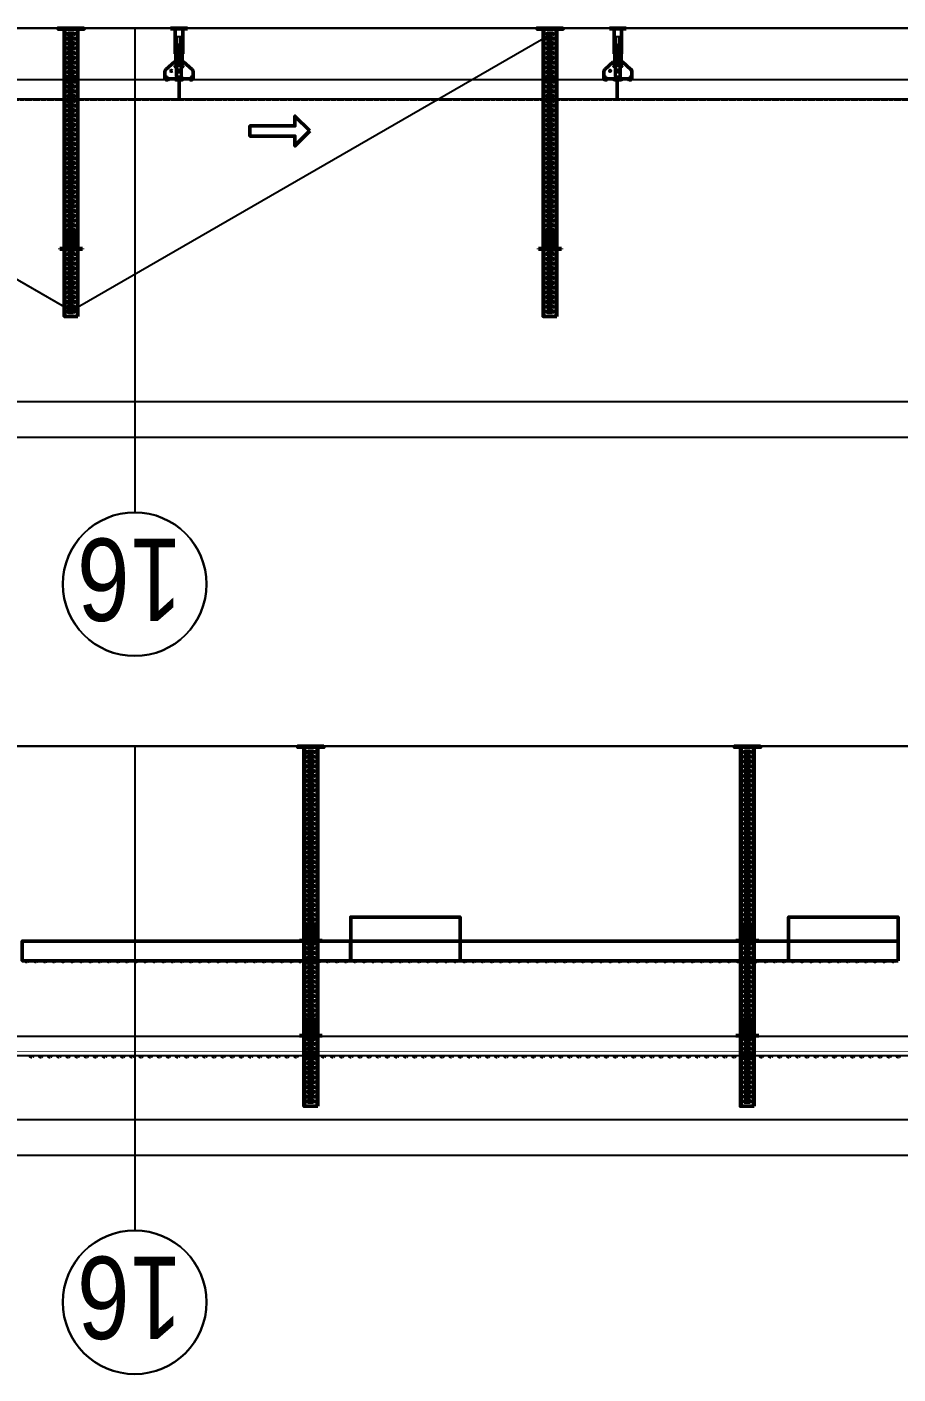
# Model space of a CAD drawing. Header units: millimetres. Extents: x 0 to 461941, y -159644 to 4828.
# Drawn here: x 164179 to 171455, y -159644 to -148388 of the extents above; entities that cross this region are included whole.
import ezdxf

# ---------------------------------------------------------------- set-up
doc = ezdxf.new("R2010")
doc.units = ezdxf.units.MM
for name, pattern in [('Xref Conv Decant Empty Tote$0$AM_ISO02W050', [7.5, 6, -1.5]), ('Xref Conv Decant In$0$AM_ISO02W050', [7.5, 6, -1.5]), ('Xref Conv Decant In$0$AM_ISO08W050', [18, 12, -1.5, 3, -1.5]), ('Xref Conv Decant In$0$AM_ISO08W050x2', [9, 6, -0.75, 1.5, -0.75]), ('Xref Conv Decant In$0$MultiDeck$0$Conveyor - Ground 940 aisles$0$HIDDEN', [9.525, 6.35, -3.175]), ('Xref Conv Decant Product Tote$0$_SBA Dash Dot - Loose', [6, 4, -1, 0, -1]), ('Xref Conv Decant Product Tote$0$AM_ISO02W050', [7.5, 6, -1.5]), ('Xref Conv Decant Product Tote$0$CENTER', [7, 4, -1, 1, -1]), ('Xref Conv Decant Product Tote$0$HIDDEN', [0.375, 0.25, -0.125]), ('Xref Conv Decant Product Tote$0$MultiDeck$0$Conveyor - Ground 940 aisles$0$HIDDEN', [9.525, 6.35, -3.175]), ('Xref Conv Decant Product Tote$0$P02582 Conveyor Elevations$0$HIDDEN', [9.525, 6.35, -3.175])]:
    doc.linetypes.add(name, pattern=pattern)
for name, color, linetype in [('AM_BOR', 4, 'Continuous'), ('Xref Conv Decant Empty Tote$0$B', 4, 'Continuous'), ('Xref Conv Decant Empty Tote$0$Conv - Empty Tote', 35, 'Continuous'), ('Xref Conv Decant Empty Tote$0$Conveyor Detail', 150, 'Continuous'), ('Xref Conv Decant Empty Tote$0$Mezz', 1, 'Continuous'), ('Xref Conv Decant In$0$MultiDeck$0$Conveyor - Ground 940 aisles$0$D', 7, 'Continuous'), ('Xref Conv Decant In$0$MultiDeck$0$Conveyor - Ground 940 aisles$0$H', 7, 'Xref Conv Decant In$0$MultiDeck$0$Conveyor - Ground 940 aisles$0$HIDDEN'), ('Xref Conv Decant In$0$P_Number1', 4, 'Continuous'), ('Xref Conv Decant Product Tote$0$B', 4, 'Continuous'), ('Xref Conv Decant Product Tote$0$MultiDeck$0$Conveyor - Ground 940 aisles$0$D', 7, 'Continuous'), ('Xref Conv Decant Product Tote$0$MultiDeck$0$Conveyor - Ground 940 aisles$0$H', 7, 'Xref Conv Decant Product Tote$0$MultiDeck$0$Conveyor - Ground 940 aisles$0$HIDDEN'), ('Xref Conv Decant Product Tote$0$P02582 Conveyor Elevations$0$Conv', 131, 'Continuous'), ('Xref Conv Decant Product Tote$0$S-GRID', 8, 'Continuous')]:
    doc.layers.add(name, color=color, linetype=linetype)
for name, color, linetype, lineweight in [('Xref Conv Decant Empty Tote$0$Hidden', 9, 'Xref Conv Decant Empty Tote$0$AM_ISO02W050', 25), ('Xref Conv Decant In$0$Center', 7, 'Xref Conv Decant In$0$AM_ISO08W050', 50), ('Xref Conv Decant In$0$Conv Decant In Out', 5, 'Continuous', 50), ('Xref Conv Decant In$0$Hidden', 9, 'Xref Conv Decant In$0$AM_ISO02W050', 25), ('Xref Conv Decant Product Tote$0$Conv- Product decant', 3, 'Continuous', 50), ('Xref Conv Decant Product Tote$0$Hidden', 9, 'Xref Conv Decant Product Tote$0$AM_ISO02W050', 25), ('Xref Conv Decant Product Tote$0$S-GRID-IDEN', 1, 'Continuous', 25)]:
    doc.layers.add(name, color=color, linetype=linetype, lineweight=lineweight)
doc.styles.add('Xref Conv Decant Product Tote$0$Arial Narrow_1', font='ARIALN.TTF', dxfattribs={"height": 688.297872})

# ---------------------------------------------------------------- blocks, each defined once
blk = doc.blocks.new('*U159')
blk.add_lwpolyline([(0, 0), (42976.8, 0), (42976.8, -163.5), (0, -163.5)], close=True)
at = {"layer": 'Xref Conv Decant Empty Tote$0$Conveyor Detail', "const_width": 5}
blk.add_lwpolyline([(0, -37), (42976.8, -37)], dxfattribs=at)
at = {"layer": 'Xref Conv Decant Empty Tote$0$Hidden', "ltscale": 5}
for centre in [(17030.7, -12), (17106.9, -12), (17183.1, -12), (17259.3, -12), (17335.5, -12), (17411.7, -12), (17487.9, -12), (17564.1, -12), (17640.3, -12), (17716.5, -12), (17792.7, -12), (17868.9, -12), (17945.1, -12), (18021.3, -12), (18097.5, -12), (18173.7, -12), (18249.9, -12), (18326.1, -12), (18402.3, -12), (18478.5, -12), (18554.7, -12), (18630.9, -12), (18707.1, -12), (18783.3, -12), (18859.5, -12), (18935.7, -12), (19011.9, -12), (19088.1, -12), (19164.3, -12), (19240.5, -12), (19316.7, -12), (19392.9, -12), (19469.1, -12), (19545.3, -12), (19621.5, -12), (19697.7, -12), (19773.9, -12), (19850.1, -12), (19926.3, -12), (20002.5, -12), (20078.7, -12), (20154.9, -12), (20231.1, -12), (20307.3, -12), (20383.5, -12), (20459.7, -12), (20535.9, -12), (20612.1, -12), (20688.3, -12), (20764.5, -12), (20840.7, -12), (20916.9, -12), (20993.1, -12), (21069.3, -12), (21145.5, -12), (21221.7, -12), (21297.9, -12), (21374.1, -12), (21450.3, -12), (21526.5, -12), (21602.7, -12), (21678.9, -12), (21755.1, -12), (21831.3, -12), (21907.5, -12), (21983.7, -12), (22059.9, -12), (22136.1, -12), (22212.3, -12), (22288.5, -12), (22364.7, -12), (22440.9, -12), (22517.1, -12), (22593.3, -12), (22669.5, -12), (22745.7, -12), (22821.9, -12), (22898.1, -12), (22974.3, -12), (23050.5, -12), (23126.7, -12), (23202.9, -12), (23279.1, -12), (23355.3, -12), (23431.5, -12), (23507.7, -12), (23583.9, -12), (23660.1, -12), (23736.3, -12), (23812.5, -12), (23888.7, -12), (23964.9, -12), (24041.1, -12), (24117.3, -12), (24193.5, -12), (24269.7, -12)]:
    blk.add_arc(centre, 25, 28.6854, 151.3146, dxfattribs=at)
blk = doc.blocks.new('Xref Conv Decant Empty Tote')
at = {"layer": 'Xref Conv Decant Empty Tote$0$B'}
for p, q in [((242904, -148398), (134789, -148398)), ((242904, -154398), (134789, -154398))]:
    blk.add_line(p, q, dxfattribs=at)
at = {"layer": 'Xref Conv Decant Empty Tote$0$Conv - Empty Tote'}
for p, q in [((166541, -156821), (166541, -156985)), ((170199, -156821), (170199, -156985))]:
    blk.add_line(p, q, dxfattribs=at)
at = {"layer": 'Xref Conv Decant Empty Tote$0$Mezz'}
for points in [[(144254, -151518), (239475, -151518), (239475, -151818), (144254, -151818)], [(144254, -157518), (239475, -157518), (239475, -157818), (144254, -157818)]]:
    blk.add_lwpolyline(points, close=True, dxfattribs=at)
at = {"layer": 'Xref Conv Decant Empty Tote$0$Conv - Empty Tote', "rotation": 180}
blk.add_blockref('*U159', (188487, -156985), dxfattribs=at)
blk = doc.blocks.new('*U225')
at = {"color": 0, "linetype": 'Continuous'}
blk.add_lwpolyline([(0, 0), (125, 125), (125, 42.5), (500, 42.5), (500, -42.5), (125, -42.5), (125, -125)], close=True, dxfattribs=at)
blk = doc.blocks.new('*U303')
at = {"layer": 'Xref Conv Decant Product Tote$0$Hidden', "linetype": 'Xref Conv Decant Product Tote$0$P02582 Conveyor Elevations$0$HIDDEN'}
blk.add_line((27500, 8), (0, 8), dxfattribs=at)
at = {"layer": 'Xref Conv Decant Product Tote$0$P02582 Conveyor Elevations$0$Conv', "color": 0}
blk.add_lwpolyline([(27500, -164), (0, -164), (0, 0), (27500, 0)], close=True, dxfattribs=at)
blk = doc.blocks.new('Xref Conv Decant Product Tote$0$Grid - Grid Head-235101')
at = {"layer": 'Xref Conv Decant Product Tote$0$S-GRID-IDEN'}
blk.add_circle((0, 600), 600, dxfattribs=at)
for start, end in [(0, 180), (180, 0)]:
    blk.add_arc((0, 600), 600, start, end, dxfattribs=at)
blk = doc.blocks.new('*U362')
at = {"linetype": 'Continuous'}
for p, q in [((0, 0), (0, -59)), ((0, 0), (235, 0)), ((235, 0), (235, -59)), ((79, -141), (8, -78)), ((156, -141), (227, -78)), ((79, -141), (156, -141)), ((87, -208), (149, -208)), ((87, -208), (87, -418)), ((91, -136), (91, -287)), ((103, -136), (103, -353)), ((131, -136), (131, -287)), ((143, -136), (143, -287)), ((149, -208), (149, -418)), ((188, -418), (48, -418)), ((48, -418), (48, -423)), ((188, -423), (48, -423)), ((188, -418), (188, -423))]:
    blk.add_line(p, q, dxfattribs=at)
for p, q in [((7, 7), (7, 2)), ((7, 2), (25, 2)), ((9, 9), (12, 9)), ((12, 9), (12, 2)), ((12, 9), (21, 9)), ((21, 9), (21, 2)), ((21, 9), (23, 9)), ((25, 7), (25, 2)), ((88, 7), (88, 2)), ((88, 2), (106, 2)), ((90, 9), (93, 9)), ((93, 9), (93, 2)), ((93, 9), (102, 9)), ((102, 9), (102, 2)), ((102, 9), (104, 9)), ((106, 7), (106, 2)), ((129, 7), (129, 2)), ((129, 2), (147, 2)), ((131, 9), (133, 9)), ((133, 9), (133, 2)), ((133, 9), (142, 9)), ((142, 9), (142, 2)), ((142, 9), (145, 9)), ((147, 7), (147, 2)), ((210, 7), (210, 2)), ((210, 2), (228, 2)), ((212, 9), (214, 9)), ((214, 9), (214, 2)), ((214, 9), (223, 9)), ((223, 9), (223, 2)), ((223, 9), (226, 9)), ((228, 7), (228, 2)), ((117, -109), (111, -113)), ((124, -113), (117, -109)), ((111, -113), (111, -120)), ((111, -120), (117, -124)), ((117, -124), (124, -120)), ((124, -120), (124, -113))]:
    blk.add_line(p, q)
at = {"linetype": 'Xref Conv Decant Product Tote$0$CENTER'}
for p, q in [((68, -412), (68, -433)), ((168, -412), (168, -433))]:
    blk.add_line(p, q, dxfattribs=at)
for points in [[(111, -69), (117, -73), (124, -69), (124, -62), (117, -58), (111, -62)], [(110, -225), (117, -230), (126, -225), (126, -216), (117, -211), (110, -216)], [(110, -276), (117, -281), (126, -276), (126, -267), (117, -262), (110, -267)]]:
    blk.add_lwpolyline(points, close=True)
for centre, radius in [((117, -66), 8.4), ((117, -117), 8.4), ((117, -66), 6.4), ((117, -117), 6.4), ((117, -220), 8), ((117, -271), 8)]:
    blk.add_circle(centre, radius)
at = {"linetype": 'Continuous'}
blk.add_circle((182, -66), 3.6, dxfattribs=at)
for centre, radius, start, end in [((9, 6), 2.53, 23.991, 156.009), ((16, 1), 7.86, 54.0166, 125.9834), ((23, 6), 2.53, 23.991, 156.009), ((90, 6), 2.53, 23.991, 156.009), ((97, 1), 7.86, 54.0166, 125.9834), ((104, 6), 2.53, 23.991, 156.009), ((131, 6), 2.53, 23.991, 156.009), ((138, 1), 7.86, 54.0166, 125.9834), ((145, 6), 2.53, 23.991, 156.009), ((212, 6), 2.53, 23.991, 156.009), ((219, 1), 7.86, 54.0166, 125.9834), ((226, 6), 2.53, 23.991, 156.009)]:
    blk.add_arc(centre, radius, start, end)
for centre, radius, start, end in [((25, -59), 25.4, 180, 228.2691), ((89, -105), 4.4, 45, 225), ((116, -78), 43.1, 224.5473, 271.6144), ((117, -76), 36.4, 225, 270), ((117, -76), 36.4, 270, 315), ((119, -78), 43.1, 268.3856, 315.4527), ((146, -105), 4.4, 315, 135), ((210, -59), 25.4, 311.7309, 0)]:
    blk.add_arc(centre, radius, start, end, dxfattribs=at)
at = {"layer": 'Xref Conv Decant Product Tote$0$Hidden', "linetype": 'Xref Conv Decant Product Tote$0$HIDDEN'}
for p, q in [((11, -17), (11, 2)), ((12, -18), (12, 2)), ((20, -18), (20, 2)), ((21, -17), (21, 2)), ((92, -17), (92, 2)), ((93, -18), (93, 2)), ((101, -18), (101, 2)), ((102, -17), (102, 2)), ((133, -17), (133, 2)), ((134, -18), (134, 2)), ((142, -18), (142, 2)), ((143, -17), (143, 2)), ((214, -17), (214, 2)), ((215, -18), (215, 2)), ((223, -18), (223, 2)), ((224, -17), (224, 2)), ((0, -3), (235, -3)), ((12, -18), (11, -17)), ((11, -17), (21, -17)), ((12, -18), (20, -18)), ((20, -18), (21, -17)), ((92, -17), (102, -17)), ((93, -18), (92, -17)), ((91, -18), (91, -159)), ((91, -18), (143, -18)), ((93, -18), (93, -353)), ((93, -18), (101, -18)), ((101, -18), (102, -17)), ((101, -18), (101, -353)), ((103, -18), (103, -159)), ((131, -18), (131, -159)), ((133, -17), (143, -17)), ((134, -18), (133, -17)), ((133, -18), (133, -353)), ((134, -18), (142, -18)), ((142, -18), (143, -17)), ((141, -18), (141, -353)), ((143, -18), (143, -159)), ((214, -17), (224, -17)), ((215, -18), (214, -17)), ((215, -18), (223, -18)), ((223, -18), (224, -17)), ((90, -208), (90, -418)), ((91, -128), (91, -173)), ((91, -142), (91, -353)), ((93, -128), (93, -173)), ((96, -118), (138, -118)), ((96, -120), (138, -120)), ((96, -176), (98, -176)), ((98, -178), (96, -178)), ((101, -170), (101, -173)), ((101, -170), (103, -170)), ((103, -170), (103, -173)), ((103, -142), (103, -287)), ((131, -142), (131, -353)), ((131, -170), (131, -173)), ((131, -170), (133, -170)), ((133, -170), (131, -170)), ((133, -170), (133, -173)), ((133, -170), (133, -173)), ((138, -176), (136, -176)), ((136, -178), (138, -178)), ((141, -128), (141, -173)), ((143, -128), (143, -173)), ((143, -142), (143, -353)), ((146, -208), (146, -418)), ((143, -353), (91, -353))]:
    blk.add_line(p, q, dxfattribs=at)
at = {"layer": 'Xref Conv Decant Product Tote$0$Hidden', "linetype": 'Xref Conv Decant Product Tote$0$CENTER'}
for p, q in [((16, 11), (16, -9)), ((97, -9), (97, 11)), ((97, 11), (97, -9)), ((138, -9), (138, 11)), ((219, -9), (219, 11))]:
    blk.add_line(p, q, dxfattribs=at)
at = {"layer": 'Xref Conv Decant Product Tote$0$Hidden'}
for p, q in [((16, 9), (16, -11)), ((97, 9), (97, -11)), ((138, 9), (138, -11)), ((219, 9), (219, -11))]:
    blk.add_line(p, q, dxfattribs=at)
for points in [[(7, -5), (5, -3)], [(27, -3), (5, -3)], [(25, -5), (7, -5)], [(7, -10), (7, -5)], [(23, -12), (21, -12), (12, -12), (9, -12)], [(12, -12), (12, -5)], [(21, -12), (21, -5)], [(27, -3), (25, -5)], [(25, -10), (25, -5)], [(88, -5), (86, -3)], [(108, -3), (86, -3)], [(106, -5), (88, -5)], [(88, -10), (88, -5)], [(104, -12), (102, -12), (93, -12), (90, -12)], [(93, -12), (93, -5)], [(102, -12), (102, -5)], [(108, -3), (106, -5)], [(106, -10), (106, -5)], [(129, -5), (127, -3)], [(149, -3), (127, -3)], [(147, -5), (129, -5)], [(129, -10), (129, -5)], [(145, -12), (142, -12), (133, -12), (131, -12)], [(133, -12), (133, -5)], [(142, -12), (142, -5)], [(149, -3), (147, -5)], [(147, -10), (147, -5)], [(210, -5), (208, -3)], [(230, -3), (208, -3)], [(228, -5), (210, -5)], [(210, -10), (210, -5)], [(226, -12), (223, -12), (214, -12), (212, -12)], [(214, -12), (214, -5)], [(223, -12), (223, -5)], [(230, -3), (228, -5)], [(228, -10), (228, -5)]]:
    blk.add_lwpolyline(points, dxfattribs=at)
for centre, radius, start, end in [((9, -9), 2.53, 203.991, 336.009), ((16, -4), 7.86, 234.0166, 305.9834), ((23, -9), 2.53, 203.991, 336.009), ((90, -9), 2.53, 203.991, 336.009), ((97, -4), 7.86, 234.0166, 305.9834), ((104, -9), 2.53, 203.991, 336.009), ((131, -9), 2.53, 203.991, 336.009), ((138, -4), 7.86, 234.0166, 305.9834), ((145, -9), 2.53, 203.991, 336.009), ((212, -9), 2.53, 203.991, 336.009), ((219, -4), 7.86, 234.0166, 305.9834), ((226, -9), 2.53, 203.991, 336.009)]:
    blk.add_arc(centre, radius, start, end, dxfattribs=at)
at = {"layer": 'Xref Conv Decant Product Tote$0$Hidden', "linetype": 'Xref Conv Decant Product Tote$0$HIDDEN'}
for centre, radius, start, end in [((96, -123), 5, 90, 180), ((96, -173), 5, 180, 270), ((96, -173), 5, 180, 270), ((96, -123), 3, 90, 180), ((96, -173), 3, 180, 270), ((98, -173), 3, 270, 0), ((98, -173), 5, 270, 0), ((136, -173), 5, 180, 270), ((136, -173), 3, 180, 270), ((138, -123), 5, 0, 90), ((138, -123), 3, 0, 90), ((138, -173), 5, 270, 0), ((138, -173), 3, 270, 0)]:
    blk.add_arc(centre, radius, start, end, dxfattribs=at)
blk = doc.blocks.new('Xref Conv Decant Product Tote$0$SLOT (0deg)')
blk.add_lwpolyline([(-21, 6.5, 1), (-21, -6.5), (21, -6.5, 1), (21, 6.5)], format="xyb", close=True)
blk = doc.blocks.new('*U385')
for p, q in [((-95, 19), (-30, 19)), ((-95, 19), (-95, 14)), ((-95, 14), (-30, 14)), ((-28, 28), (28, 28)), ((-28, -132), (-28, 28)), ((-24, -132), (-24, 28)), ((24, -132), (24, 28)), ((28, -132), (28, 28)), ((30, 19), (95, 19)), ((95, 14), (30, 14)), ((95, 19), (95, 14)), ((-28, -132), (28, -132))]:
    blk.add_line(p, q)
for centre in [(0, -68), (0, -118)]:
    blk.add_circle(centre, 5.5)
for centre, start, end in [((-30, 10), 0, 90), ((30, 10), 90, 180)]:
    blk.add_arc(centre, 3.2, start, end)
at = {"layer": 'Xref Conv Decant Product Tote$0$MultiDeck$0$Conveyor - Ground 940 aisles$0$D', "linetype": 'Xref Conv Decant Product Tote$0$MultiDeck$0$Conveyor - Ground 940 aisles$0$HIDDEN'}
for p, q in [((-27, 10), (-27, -2)), ((-22, 10), (-22, -1)), ((22, 10), (22, -1)), ((27, 10), (27, -2))]:
    blk.add_line(p, q, dxfattribs=at)
at = {"layer": 'Xref Conv Decant Product Tote$0$MultiDeck$0$Conveyor - Ground 940 aisles$0$D'}
for p, q in [((-2, 0), (-21, 0)), ((-1, 0), (1, 0)), ((0, 2), (0, 21)), ((0, -1), (0, 1)), ((2, 0), (21, 0)), ((-4, -68), (-8, -68)), ((-2, -68), (2, -68)), ((0, -2), (0, -21)), ((0, -64), (0, -60)), ((0, -70), (0, -66)), ((0, -72), (0, -75)), ((0, -114), (0, -111)), ((4, -68), (8, -68)), ((-4, -118), (-8, -118)), ((-2, -118), (2, -118)), ((0, -120), (0, -116)), ((0, -122), (0, -126)), ((4, -118), (8, -118))]:
    blk.add_line(p, q, dxfattribs=at)
at = {"layer": 'Xref Conv Decant Product Tote$0$MultiDeck$0$Conveyor - Ground 940 aisles$0$D', "linetype": 'Xref Conv Decant Product Tote$0$MultiDeck$0$Conveyor - Ground 940 aisles$0$HIDDEN'}
blk.add_circle((0, 0), 20, dxfattribs=at)
for centre, radius, start, end in [((-30, 10), 8.2, 0, 90), ((30, 10), 8.2, 90, 180), ((0, 0), 26.8, 183.5004, 356.4996), ((0, 0), 21.8, 183.8813, 356.1187)]:
    blk.add_arc(centre, radius, start, end, dxfattribs=at)
at = {"layer": 'Xref Conv Decant Product Tote$0$MultiDeck$0$Conveyor - Ground 940 aisles$0$H'}
for p, q in [((-89, 19), (-89, 14)), ((-64, 19), (-64, 14)), ((64, 19), (64, 14)), ((89, 19), (89, 14))]:
    blk.add_line(p, q, dxfattribs=at)
blk = doc.blocks.new('*U412')
for p, q in [((-52.5, 2408), (-52.5, 8)), ((52.5, 8), (52.5, 2408))]:
    blk.add_line(p, q)
for points in [[(-57.5, 2408), (57.5, 2408), (57.5, 8), (-57.5, 8)], [(-110, 0), (110, 0), (110, 8), (-110, 8)]]:
    blk.add_lwpolyline(points, close=True)
at = {"layer": 'Xref Conv Decant Product Tote$0$Hidden'}
for p, q in [((-90, 8), (-90, 0)), ((-76, 8), (-76, 0)), ((76, 8), (76, 0)), ((90, 8), (90, 0))]:
    blk.add_line(p, q, dxfattribs=at)
for name, p in [('Xref Conv Decant Product Tote$0$SLOT (0deg)', (0, 2368)), ('Xref Conv Decant Product Tote$0$SLOT (0deg)', (0, 2328)), ('Xref Conv Decant Product Tote$0$SLOT (0deg)', (0, 2288)), ('Xref Conv Decant Product Tote$0$SLOT (0deg)', (0, 2248)), ('Xref Conv Decant Product Tote$0$SLOT (0deg)', (0, 2208)), ('Xref Conv Decant Product Tote$0$SLOT (0deg)', (0, 2168)), ('Xref Conv Decant Product Tote$0$SLOT (0deg)', (0, 2128)), ('Xref Conv Decant Product Tote$0$SLOT (0deg)', (0, 2088)), ('Xref Conv Decant Product Tote$0$SLOT (0deg)', (0, 2048)), ('Xref Conv Decant Product Tote$0$SLOT (0deg)', (0, 2008)), ('Xref Conv Decant Product Tote$0$SLOT (0deg)', (0, 1968)), ('Xref Conv Decant Product Tote$0$SLOT (0deg)', (0, 1928)), ('*U385', (0, 1828)), ('*U385', (0, 1828)), ('Xref Conv Decant Product Tote$0$SLOT (0deg)', (0, 1888)), ('Xref Conv Decant Product Tote$0$SLOT (0deg)', (0, 1848)), ('Xref Conv Decant Product Tote$0$SLOT (0deg)', (0, 1808)), ('Xref Conv Decant Product Tote$0$SLOT (0deg)', (0, 1768)), ('Xref Conv Decant Product Tote$0$SLOT (0deg)', (0, 1728)), ('Xref Conv Decant Product Tote$0$SLOT (0deg)', (0, 1688)), ('Xref Conv Decant Product Tote$0$SLOT (0deg)', (0, 1648)), ('Xref Conv Decant Product Tote$0$SLOT (0deg)', (0, 1608)), ('Xref Conv Decant Product Tote$0$SLOT (0deg)', (0, 1568)), ('Xref Conv Decant Product Tote$0$SLOT (0deg)', (0, 1528)), ('Xref Conv Decant Product Tote$0$SLOT (0deg)', (0, 1488)), ('Xref Conv Decant Product Tote$0$SLOT (0deg)', (0, 1448)), ('Xref Conv Decant Product Tote$0$SLOT (0deg)', (0, 1408)), ('Xref Conv Decant Product Tote$0$SLOT (0deg)', (0, 1368)), ('Xref Conv Decant Product Tote$0$SLOT (0deg)', (0, 1328)), ('Xref Conv Decant Product Tote$0$SLOT (0deg)', (0, 1288)), ('Xref Conv Decant Product Tote$0$SLOT (0deg)', (0, 1248)), ('Xref Conv Decant Product Tote$0$SLOT (0deg)', (0, 1208)), ('Xref Conv Decant Product Tote$0$SLOT (0deg)', (0, 1168)), ('Xref Conv Decant Product Tote$0$SLOT (0deg)', (0, 1128)), ('Xref Conv Decant Product Tote$0$SLOT (0deg)', (0, 1088)), ('Xref Conv Decant Product Tote$0$SLOT (0deg)', (0, 1048)), ('Xref Conv Decant Product Tote$0$SLOT (0deg)', (0, 1008)), ('Xref Conv Decant Product Tote$0$SLOT (0deg)', (0, 968)), ('Xref Conv Decant Product Tote$0$SLOT (0deg)', (0, 928)), ('Xref Conv Decant Product Tote$0$SLOT (0deg)', (0, 888)), ('Xref Conv Decant Product Tote$0$SLOT (0deg)', (0, 848)), ('Xref Conv Decant Product Tote$0$SLOT (0deg)', (0, 808)), ('Xref Conv Decant Product Tote$0$SLOT (0deg)', (0, 768)), ('Xref Conv Decant Product Tote$0$SLOT (0deg)', (0, 728)), ('Xref Conv Decant Product Tote$0$SLOT (0deg)', (0, 688)), ('Xref Conv Decant Product Tote$0$SLOT (0deg)', (0, 648)), ('Xref Conv Decant Product Tote$0$SLOT (0deg)', (0, 608)), ('Xref Conv Decant Product Tote$0$SLOT (0deg)', (0, 568)), ('Xref Conv Decant Product Tote$0$SLOT (0deg)', (0, 528)), ('Xref Conv Decant Product Tote$0$SLOT (0deg)', (0, 488)), ('Xref Conv Decant Product Tote$0$SLOT (0deg)', (0, 448)), ('Xref Conv Decant Product Tote$0$SLOT (0deg)', (0, 408)), ('Xref Conv Decant Product Tote$0$SLOT (0deg)', (0, 368)), ('Xref Conv Decant Product Tote$0$SLOT (0deg)', (0, 328)), ('Xref Conv Decant Product Tote$0$SLOT (0deg)', (0, 288)), ('Xref Conv Decant Product Tote$0$SLOT (0deg)', (0, 248)), ('Xref Conv Decant Product Tote$0$SLOT (0deg)', (0, 208)), ('Xref Conv Decant Product Tote$0$SLOT (0deg)', (0, 168)), ('Xref Conv Decant Product Tote$0$SLOT (0deg)', (0, 128)), ('Xref Conv Decant Product Tote$0$SLOT (0deg)', (0, 88)), ('Xref Conv Decant Product Tote$0$SLOT (0deg)', (0, 48))]:
    blk.add_blockref(name, p)
blk = doc.blocks.new('Xref Conv Decant Product Tote')
for q in [(160548, -148452), (168548, -148452)]:
    blk.add_line((164548, -150759), q)
at = {"layer": 'Xref Conv Decant Product Tote$0$B'}
for p, q in [((242904, -148398), (134789, -148398)), ((242904, -154398), (134789, -154398))]:
    blk.add_line(p, q, dxfattribs=at)
at = {"layer": 'Xref Conv Decant Product Tote$0$Conv- Product decant'}
for p, q in [((165450, -148826), (165450, -148990)), ((169108, -148826), (169108, -148990))]:
    blk.add_line(p, q, dxfattribs=at)
at = {"layer": 'Xref Conv Decant Product Tote$0$S-GRID', "linetype": 'Xref Conv Decant Product Tote$0$_SBA Dash Dot - Loose'}
for p, q in [((165079, -148398), (165079, -152444)), ((165079, -154398), (165079, -158444))]:
    blk.add_line(p, q, dxfattribs=at)
at = {"layer": 'Xref Conv Decant Product Tote$0$Conv- Product decant', "rotation": 180}
for name, p in [('*U412', (164548, -148398)), ('*U362', (165567, -148821)), ('*U412', (168548, -148398)), ('*U362', (169232, -148821)), ('*U303', (187396, -148990)), ('*U225', (166542, -149257))]:
    blk.add_blockref(name, p, dxfattribs=at)
at = {"layer": 'Xref Conv Decant Product Tote$0$S-GRID-IDEN', "rotation": 180}
for p in [(165079, -152444), (165079, -158444)]:
    blk.add_blockref('Xref Conv Decant Product Tote$0$Grid - Grid Head-235101', p, dxfattribs=at)
at = {"layer": 'Xref Conv Decant Product Tote$0$S-GRID-IDEN', "lineweight": 9, "char_height": 688.3, "width": 680.37, "attachment_point": 2, "rotation": 180, "line_spacing_factor": 0.968573, "style": 'Xref Conv Decant Product Tote$0$Arial Narrow_1'}
for insert in [(165038, -153351), (165038, -159351)]:
    blk.add_mtext('16', dxfattribs=dict(at, insert=insert))
blk = doc.blocks.new('*U426')
blk.add_lwpolyline([(0, 0), (914.4, 0), (914.4, -163.5), (0, -163.5)], close=True)
at = {"layer": 'Xref Conv Decant In$0$Hidden', "ltscale": 5}
for centre in [(38.1, -12), (114.3, -12), (190.5, -12), (266.7, -12), (342.9, -12), (419.1, -12), (495.3, -12), (571.5, -12), (647.7, -12), (723.9, -12), (800.1, -12), (876.3, -12)]:
    blk.add_arc(centre, 25, 28.6854, 151.3146, dxfattribs=at)
blk = doc.blocks.new('*U431')
blk.add_lwpolyline([(0, 0), (2743.2, 0), (2743.2, -163.5), (0, -163.5)], close=True)
at = {"layer": 'Xref Conv Decant In$0$Hidden', "ltscale": 5}
for centre in [(38.1, -12), (114.3, -12), (190.5, -12), (266.7, -12), (342.9, -12), (419.1, -12), (495.3, -12), (571.5, -12), (647.7, -12), (723.9, -12), (800.1, -12), (876.3, -12), (952.5, -12), (1028.7, -12), (1104.9, -12), (1181.1, -12), (1257.3, -12), (1333.5, -12), (1409.7, -12), (1485.9, -12), (1562.1, -12), (1638.3, -12), (1714.5, -12), (1790.7, -12), (1866.9, -12), (1943.1, -12), (2019.3, -12), (2095.5, -12), (2171.7, -12), (2247.9, -12), (2324.1, -12), (2400.3, -12), (2476.5, -12), (2552.7, -12), (2628.9, -12), (2705.1, -12)]:
    blk.add_arc(centre, 25, 28.6854, 151.3146, dxfattribs=at)
blk = doc.blocks.new('Xref Conv Decant In$0$SLOT (0deg)')
blk.add_lwpolyline([(-21, 6.5, 1), (-21, -6.5), (21, -6.5, 1), (21, 6.5)], format="xyb", close=True)
at = {"layer": 'Xref Conv Decant In$0$Center', "lineweight": 50}
blk.add_line((-30.5, 0), (30.5, 0), dxfattribs=at)
at = {"layer": 'Xref Conv Decant In$0$Center', "linetype": 'Xref Conv Decant In$0$AM_ISO08W050x2', "lineweight": 50}
blk.add_line((0, 9.5), (0, -9.5), dxfattribs=at)
blk = doc.blocks.new('*U460')
for p, q in [((-95, 19), (-30, 19)), ((-95, 19), (-95, 14)), ((-95, 14), (-30, 14)), ((-28, 28), (28, 28)), ((-28, -132), (-28, 28)), ((-24, -132), (-24, 28)), ((24, -132), (24, 28)), ((28, -132), (28, 28)), ((30, 19), (95, 19)), ((95, 14), (30, 14)), ((95, 19), (95, 14)), ((-28, -132), (28, -132))]:
    blk.add_line(p, q)
for centre in [(0, -68), (0, -118)]:
    blk.add_circle(centre, 5.5)
for centre, start, end in [((-30, 10), 0, 90), ((30, 10), 90, 180)]:
    blk.add_arc(centre, 3.2, start, end)
at = {"layer": 'Xref Conv Decant In$0$MultiDeck$0$Conveyor - Ground 940 aisles$0$D', "linetype": 'Xref Conv Decant In$0$MultiDeck$0$Conveyor - Ground 940 aisles$0$HIDDEN'}
for p, q in [((-27, 10), (-27, -2)), ((-22, 10), (-22, -1)), ((22, 10), (22, -1)), ((27, 10), (27, -2))]:
    blk.add_line(p, q, dxfattribs=at)
at = {"layer": 'Xref Conv Decant In$0$MultiDeck$0$Conveyor - Ground 940 aisles$0$D'}
for p, q in [((-2, 0), (-21, 0)), ((-1, 0), (1, 0)), ((0, 2), (0, 21)), ((0, -1), (0, 1)), ((2, 0), (21, 0)), ((-4, -68), (-8, -68)), ((-2, -68), (2, -68)), ((0, -2), (0, -21)), ((0, -64), (0, -60)), ((0, -70), (0, -66)), ((0, -72), (0, -75)), ((0, -114), (0, -111)), ((4, -68), (8, -68)), ((-4, -118), (-8, -118)), ((-2, -118), (2, -118)), ((0, -120), (0, -116)), ((0, -122), (0, -126)), ((4, -118), (8, -118))]:
    blk.add_line(p, q, dxfattribs=at)
at = {"layer": 'Xref Conv Decant In$0$MultiDeck$0$Conveyor - Ground 940 aisles$0$D', "linetype": 'Xref Conv Decant In$0$MultiDeck$0$Conveyor - Ground 940 aisles$0$HIDDEN'}
blk.add_circle((0, 0), 20, dxfattribs=at)
for centre, radius, start, end in [((-30, 10), 8.2, 0, 90), ((30, 10), 8.2, 90, 180), ((0, 0), 26.8, 183.5004, 356.4996), ((0, 0), 21.8, 183.8813, 356.1187)]:
    blk.add_arc(centre, radius, start, end, dxfattribs=at)
at = {"layer": 'Xref Conv Decant In$0$MultiDeck$0$Conveyor - Ground 940 aisles$0$H'}
for p, q in [((-89, 19), (-89, 14)), ((-64, 19), (-64, 14)), ((64, 19), (64, 14)), ((89, 19), (89, 14))]:
    blk.add_line(p, q, dxfattribs=at)
blk = doc.blocks.new('*U504')
for p, q in [((-52.5, 3008), (-52.5, 8)), ((52.5, 8), (52.5, 3008))]:
    blk.add_line(p, q)
for points in [[(-57.5, 3008), (57.5, 3008), (57.5, 8), (-57.5, 8)], [(-110, 0), (110, 0), (110, 8), (-110, 8)]]:
    blk.add_lwpolyline(points, close=True)
at = {"layer": 'Xref Conv Decant In$0$Center', "linetype": 'Xref Conv Decant In$0$AM_ISO08W050x2', "lineweight": 50}
for p, q in [((-83, -3), (-83, 11)), ((83, -3), (83, 11))]:
    blk.add_line(p, q, dxfattribs=at)
at = {"layer": 'Xref Conv Decant In$0$Hidden'}
for p, q in [((-90, 8), (-90, 0)), ((-76, 8), (-76, 0)), ((76, 8), (76, 0)), ((90, 8), (90, 0))]:
    blk.add_line(p, q, dxfattribs=at)
for name, p in [('Xref Conv Decant In$0$SLOT (0deg)', (0, 2968)), ('Xref Conv Decant In$0$SLOT (0deg)', (0, 2928)), ('Xref Conv Decant In$0$SLOT (0deg)', (0, 2888)), ('Xref Conv Decant In$0$SLOT (0deg)', (0, 2848)), ('Xref Conv Decant In$0$SLOT (0deg)', (0, 2808)), ('Xref Conv Decant In$0$SLOT (0deg)', (0, 2768)), ('Xref Conv Decant In$0$SLOT (0deg)', (0, 2728)), ('Xref Conv Decant In$0$SLOT (0deg)', (0, 2688)), ('Xref Conv Decant In$0$SLOT (0deg)', (0, 2648)), ('Xref Conv Decant In$0$SLOT (0deg)', (0, 2608)), ('Xref Conv Decant In$0$SLOT (0deg)', (0, 2568)), ('Xref Conv Decant In$0$SLOT (0deg)', (0, 2528)), ('Xref Conv Decant In$0$SLOT (0deg)', (0, 2488)), ('*U460', (0, 2402.2)), ('Xref Conv Decant In$0$SLOT (0deg)', (0, 2448)), ('Xref Conv Decant In$0$SLOT (0deg)', (0, 2408)), ('Xref Conv Decant In$0$SLOT (0deg)', (0, 2368)), ('Xref Conv Decant In$0$SLOT (0deg)', (0, 2328)), ('Xref Conv Decant In$0$SLOT (0deg)', (0, 2288)), ('Xref Conv Decant In$0$SLOT (0deg)', (0, 2248)), ('Xref Conv Decant In$0$SLOT (0deg)', (0, 2208)), ('Xref Conv Decant In$0$SLOT (0deg)', (0, 2168)), ('Xref Conv Decant In$0$SLOT (0deg)', (0, 2128)), ('Xref Conv Decant In$0$SLOT (0deg)', (0, 2088)), ('Xref Conv Decant In$0$SLOT (0deg)', (0, 2048)), ('Xref Conv Decant In$0$SLOT (0deg)', (0, 2008)), ('Xref Conv Decant In$0$SLOT (0deg)', (0, 1968)), ('Xref Conv Decant In$0$SLOT (0deg)', (0, 1928)), ('Xref Conv Decant In$0$SLOT (0deg)', (0, 1888)), ('Xref Conv Decant In$0$SLOT (0deg)', (0, 1848)), ('Xref Conv Decant In$0$SLOT (0deg)', (0, 1808)), ('Xref Conv Decant In$0$SLOT (0deg)', (0, 1768)), ('Xref Conv Decant In$0$SLOT (0deg)', (0, 1728)), ('Xref Conv Decant In$0$SLOT (0deg)', (0, 1688)), ('*U460', (0, 1608.5)), ('Xref Conv Decant In$0$SLOT (0deg)', (0, 1648)), ('Xref Conv Decant In$0$SLOT (0deg)', (0, 1608)), ('Xref Conv Decant In$0$SLOT (0deg)', (0, 1568)), ('Xref Conv Decant In$0$SLOT (0deg)', (0, 1528)), ('Xref Conv Decant In$0$SLOT (0deg)', (0, 1488)), ('Xref Conv Decant In$0$SLOT (0deg)', (0, 1448)), ('Xref Conv Decant In$0$SLOT (0deg)', (0, 1408)), ('Xref Conv Decant In$0$SLOT (0deg)', (0, 1368)), ('Xref Conv Decant In$0$SLOT (0deg)', (0, 1328)), ('Xref Conv Decant In$0$SLOT (0deg)', (0, 1288)), ('Xref Conv Decant In$0$SLOT (0deg)', (0, 1248)), ('Xref Conv Decant In$0$SLOT (0deg)', (0, 1208)), ('Xref Conv Decant In$0$SLOT (0deg)', (0, 1168)), ('Xref Conv Decant In$0$SLOT (0deg)', (0, 1128)), ('Xref Conv Decant In$0$SLOT (0deg)', (0, 1088)), ('Xref Conv Decant In$0$SLOT (0deg)', (0, 1048)), ('Xref Conv Decant In$0$SLOT (0deg)', (0, 1008)), ('Xref Conv Decant In$0$SLOT (0deg)', (0, 968)), ('Xref Conv Decant In$0$SLOT (0deg)', (0, 928)), ('Xref Conv Decant In$0$SLOT (0deg)', (0, 888)), ('Xref Conv Decant In$0$SLOT (0deg)', (0, 848)), ('Xref Conv Decant In$0$SLOT (0deg)', (0, 808)), ('Xref Conv Decant In$0$SLOT (0deg)', (0, 768)), ('Xref Conv Decant In$0$SLOT (0deg)', (0, 728)), ('Xref Conv Decant In$0$SLOT (0deg)', (0, 688)), ('Xref Conv Decant In$0$SLOT (0deg)', (0, 648)), ('Xref Conv Decant In$0$SLOT (0deg)', (0, 608)), ('Xref Conv Decant In$0$SLOT (0deg)', (0, 568)), ('Xref Conv Decant In$0$SLOT (0deg)', (0, 528)), ('Xref Conv Decant In$0$SLOT (0deg)', (0, 488)), ('Xref Conv Decant In$0$SLOT (0deg)', (0, 448)), ('Xref Conv Decant In$0$SLOT (0deg)', (0, 408)), ('Xref Conv Decant In$0$SLOT (0deg)', (0, 368)), ('Xref Conv Decant In$0$SLOT (0deg)', (0, 328)), ('Xref Conv Decant In$0$SLOT (0deg)', (0, 288)), ('Xref Conv Decant In$0$SLOT (0deg)', (0, 248)), ('Xref Conv Decant In$0$SLOT (0deg)', (0, 208)), ('Xref Conv Decant In$0$SLOT (0deg)', (0, 168)), ('Xref Conv Decant In$0$SLOT (0deg)', (0, 128)), ('Xref Conv Decant In$0$SLOT (0deg)', (0, 88)), ('Xref Conv Decant In$0$SLOT (0deg)', (0, 48))]:
    blk.add_blockref(name, p)
blk = doc.blocks.new('Xref Conv Decant In')
at = {"layer": 'Xref Conv Decant In$0$Conv Decant In Out'}
for points in [[(167797, -156026), (167797, -155826), (166883, -155826), (166883, -156026)], [(171455, -156026), (171455, -155826), (170540, -155826), (170540, -156026)]]:
    blk.add_lwpolyline(points, close=True, dxfattribs=at)
at = {"layer": 'Xref Conv Decant In$0$P_Number1'}
for p, q in [((146225, -148398), (236368, -148398)), ((146225, -154398), (236368, -154398))]:
    blk.add_line(p, q, dxfattribs=at)
at = {"layer": 'Xref Conv Decant In$0$Conv Decant In Out', "rotation": 180}
for name, p in [('*U504', (166550, -154398)), ('*U504', (170196, -154398)), ('*U431', (166883, -156190)), ('*U426', (167797, -156190)), ('*U431', (170540, -156190)), ('*U426', (171455, -156190))]:
    blk.add_blockref(name, p, dxfattribs=at)

msp = doc.modelspace()

# ---------------------------------------------------------------- block references
for name in ['Xref Conv Decant Empty Tote', 'Xref Conv Decant Product Tote']:
    msp.add_blockref(name, (0, 0))
at = {"layer": 'AM_BOR'}
for name in ['Xref Conv Decant Product Tote', 'Xref Conv Decant In']:
    msp.add_blockref(name, (0, 0), dxfattribs=at)

doc.saveas('drawing.dxf')
